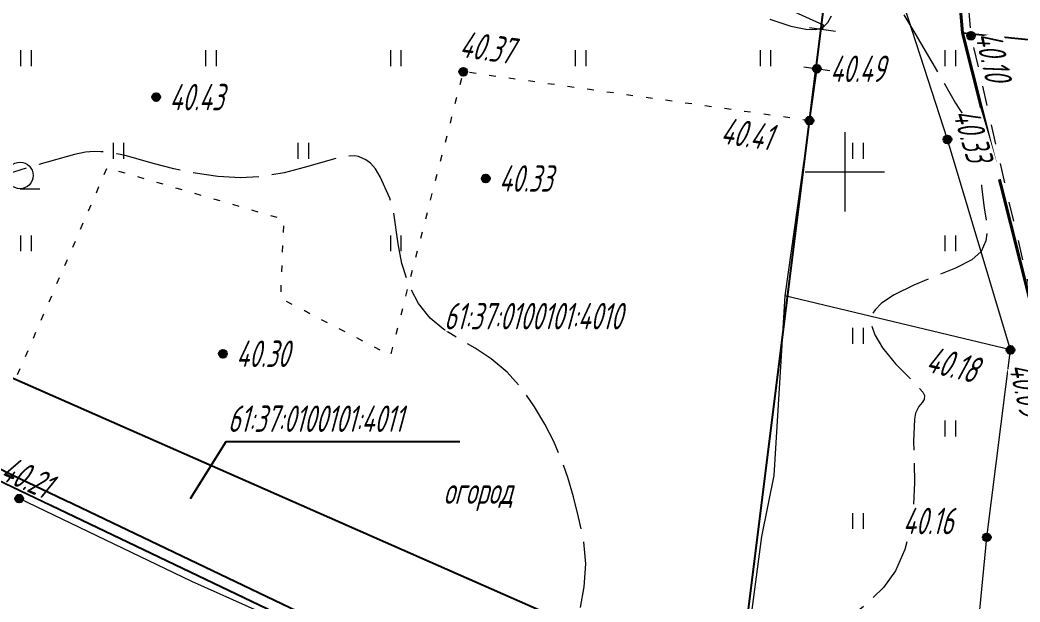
# Model space of a CAD drawing. Extents: x 2208637 to 2213412, y 575334 to 577367.
# Drawn here: x 2211068.76 to 2211106.63, y 576583.74 to 576605.75 of the extents above; entities that cross this region are included whole.
import ezdxf
from ezdxf.enums import TextEntityAlignment as Align

# ---------------------------------------------------------------- set-up
doc = ezdxf.new("R2010")
doc.units = 0
doc.header["$LTSCALE"] = 0.5
for name, pattern in [('2000_366_2', [1.5, 0.5, -1]), ('500_189_3_2', [3, 1.5, -1.5]), ('500_329_3', [6, 5, -1])]:
    doc.linetypes.add(name, pattern=pattern)
doc.layers.get('0').update_dxf_attribs({"lineweight": 25})
for name, color, linetype, lineweight in [('ИИ_ГОРИЗОНТАЛИ_ОСН', 32, 'Continuous', 15), ('ИИ_ГРАНИЦЫ_ЗЕМЛЕПОЛЬЗОВАТЕЛЕЙ', 7, 'Continuous', 25), ('ИИ_ДОРОГИ_АД', 7, 'Continuous', 25), ('ИИ_КООРДИНАТНАЯ_СЕТКА', 3, 'Continuous', 25), ('ИИ_ОГРАДЫ', 7, 'Continuous', 25), ('ИИ_ОТМЕТКИ', 7, 'Continuous', 25), ('ИИ_ТРАССЫ_КЛС', 5, 'Continuous', 40), ('ИИ_УГОДЬЯ', 7, 'Continuous', 25)]:
    doc.layers.add(name, color=color, linetype=linetype, lineweight=lineweight)
doc.styles.add('D431', font='', dxfattribs={"height": 1})
doc.styles.add('GOST 2.304', font='cs_gost2304.shx', dxfattribs={"width": 0.8, "oblique": 15})
doc.styles.get('D431').set_extended_font_data('D431', italic=True)
doc.linetypes.add('2000_417_2', pattern='A,0,[3,Topography.shx,S=1,R=0,X=0,Y=0],-1.5', length=1.5)
doc.linetypes.add('2000_475_1', pattern='A,3,[1,Topography.shx,S=0.5,R=90,X=0,Y=0],0', length=3)
doc.linetypes.add('2000_485_1', pattern='A,34.5,[1,Topography.shx,S=1.5,R=120,X=0.5,Y=-0.87],-0.01,[1,Topography.shx,S=1.5,R=0,X=-0.25,Y=0.43],0,[3,Topography.shx,S=1,R=0,X=0.5,Y=0],-0.01,[1,Topography.shx,S=1.5,R=60,X=0.5,Y=-0.87],-1,34.5', length=70.02)

# ---------------------------------------------------------------- blocks, each defined once
blk = doc.blocks.new('Лист 024_УС_ПК2+00-ПК8+57.26|2000_473')
at = {"color": 0, "linetype": 'Continuous', "lineweight": -2}
blk.add_lwpolyline([(0, 1), (0, -1)], dxfattribs=at)
blk = doc.blocks.new('500_12')
at = {"color": 0, "linetype": 'Continuous', "lineweight": -2, "flags": 128}
for points in [[(0, 3), (0, -3)], [(-3, 0), (3, 0)]]:
    blk.add_lwpolyline(points, dxfattribs=at)
at = {"color": 7, "linetype": 'Continuous', "lineweight": -2, "style": 'D431'}
blk.add_attdef('Вертикальная_подпись', (-0.5, 0.5), '', height=2, rotation=90, dxfattribs=at)
blk.add_attdef('Горизонтальная_подпись', (0.5, 0.5), '', height=2, dxfattribs=at)
blk = doc.blocks.new('500_401')
at = {"color": 0, "linetype": 'Continuous', "lineweight": -2}
for points in [[(-0.4, 0), (-0.4, 1.2)], [(0.4, 0), (0.4, 1.2)]]:
    blk.add_lwpolyline(points, dxfattribs=at)
blk = doc.blocks.new('500_379')
at = {"color": 0, "linetype": 'Continuous', "lineweight": -2}
blk.add_lwpolyline([(0, -1), (1.5, -1)], dxfattribs=at)
blk.add_circle((0, 0), 1, dxfattribs=at)
blk = doc.blocks.new('500_330_1')
at = {"linetype": 'Continuous', "lineweight": -2}
h = blk.add_hatch(color=0, dxfattribs=at)
h.dxf.hatch_style = 1
edge = h.paths.add_edge_path()
edge.add_arc((0, 0), 0.3, 0, 360)
at = {"color": 0, "linetype": 'Continuous', "lineweight": -2}
blk.add_circle((0, 0), 0.3, dxfattribs=at)
at = {"color": 0, "linetype": 'Continuous', "lineweight": -2, "style": 'GOST 2.304', "flags": 1}
for tag, p in [('Номер', (-1, -1)), ('Номер_рабочей_станции', (-1, -3.5))]:
    blk.add_attdef(tag, text='', height=2, dxfattribs=at).set_placement(p, align=Align.RIGHT)
at = {"color": 0, "linetype": 'Continuous', "lineweight": -2, "style": 'GOST 2.304'}
blk.add_attdef('Высота', (1, -1), '', height=2, dxfattribs=at)
at = {"color": 0, "linetype": 'Continuous', "lineweight": -2, "style": 'GOST 2.304', "flags": 1}
blk.add_attdef('Код', (0, -3.5), '', height=2, dxfattribs=at)
blk = doc.blocks.new('P6182474FC40E432D89E57CF4B959C1')
at = {"color": 0, "linetype": '2000_485_1', "lineweight": -2, "flags": 128}
blk.add_lwpolyline([(2211043.35, 576600.09), (2211092.43, 576576.64), (2211102.72, 576571.01), (2211100.04, 576554.79), (2211033.52, 576577.79)], close=True, dxfattribs=at)
at = {"color": 0, "lineweight": -2, "flags": 1}
for tag in ['Адрес (местоположение) участка', 'Дата постановки на учет', 'Тип объекта', 'Статус записи о ЗУ по справочнику', 'Кадастровый номер, обозначение, учетный номер объекта', 'Кадастровый номер квартала', 'Вид разрешенного использования по классификатору', 'Площадь, кв.м', 'Категория земель', 'Вид использования по документу', 'Кадастровая стоимость']:
    blk.add_attdef(tag, (0, 0), '', height=0.2, dxfattribs=at)
blk = doc.blocks.new('P0C9E168AC7734B54BCE12C5892E5DC')
at = {"color": 0, "linetype": '2000_485_1', "lineweight": -2, "flags": 128}
blk.add_lwpolyline([(2211095.93, 576580.14), (2211099.8, 576611), (2211085.41, 576615.78), (2211083.24, 576610.08), (2211053.15, 576622.6), (2211044.82, 576602.61)], close=True, dxfattribs=at)
at = {"color": 0, "lineweight": -2, "flags": 1}
for tag in ['Адрес (местоположение) участка', 'Дата постановки на учет', 'Тип объекта', 'Статус записи о ЗУ по справочнику', 'Кадастровый номер, обозначение, учетный номер объекта', 'Кадастровый номер квартала', 'Вид разрешенного использования по классификатору', 'Площадь, кв.м', 'Категория земель', 'Вид использования по документу', 'Кадастровая стоимость']:
    blk.add_attdef(tag, (0, 0), '', height=0.2, dxfattribs=at)
blk = doc.blocks.new('P2D77BC462B3143EBA94363F99996C1')
at = {"color": 0, "linetype": '2000_485_1', "lineweight": -2, "flags": 128}
blk.add_lwpolyline([(2211044.82, 576602.61), (2211095.93, 576580.14), (2211095.37, 576575.68), (2211043.85, 576600.3)], close=True, dxfattribs=at)
at = {"color": 0, "lineweight": -2, "flags": 1}
for tag in ['Адрес (местоположение) участка', 'Дата постановки на учет', 'Тип объекта', 'Статус записи о ЗУ по справочнику', 'Кадастровый номер, обозначение, учетный номер объекта', 'Кадастровый номер квартала', 'Вид разрешенного использования по классификатору', 'Площадь, кв.м', 'Категория земель', 'Вид использования по документу', 'Кадастровая стоимость']:
    blk.add_attdef(tag, (0, 0), '', height=0.2, dxfattribs=at)

msp = doc.modelspace()

# ---------------------------------------------------------------- linework, layer by layer
at = {"layer": 'ИИ_ГОРИЗОНТАЛИ_ОСН', "color": 32, "linetype": '500_329_3', "lineweight": 20, "elevation": 40.25, "flags": 128}
msp.add_lwpolyline([(2211096.176, 576617.512), (2211096.704, 576617.761), (2211096.937, 576617.815), (2211097.188, 576617.776), (2211097.443, 576617.53), (2211097.89, 576616.963), (2211098.461, 576616.181), (2211100.775, 576612.842), (2211100.994, 576612.637), (2211101.153, 576612.45), (2211101.47, 576612.058), (2211101.838, 576611.541), (2211102.149, 576610.982), (2211102.296, 576610.465), (2211102.237, 576610.013), (2211102.054, 576609.6), (2211101.607, 576608.911), (2211101.489, 576608.646), (2211101.468, 576608.274), (2211101.524, 576607.724), (2211101.465, 576607.512), (2211101.438, 576607.31), (2211101.524, 576607.117), (2211101.723, 576606.773), (2211102.65, 576605.246), (2211104.191, 576602.599), (2211104.517, 576602.098), (2211104.657, 576601.803), (2211104.761, 576601.475), (2211104.888, 576600.984), (2211105.018, 576600.393), (2211105.131, 576599.763), (2211105.276, 576598.635), (2211105.349, 576598.19), (2211105.383, 576597.789), (2211105.332, 576597.399), (2211105.155, 576596.985), (2211104.803, 576596.675), (2211104.189, 576596.365), (2211102.608, 576595.712), (2211101.863, 576595.353), (2211101.388, 576595.041), (2211101.14, 576594.791), (2211101.039, 576594.616), (2211101.011, 576594.525), (2211100.995, 576594.417), (2211101.008, 576594.19), (2211101.126, 576593.833), (2211101.421, 576593.342), (2211101.918, 576592.743), (2211102.78, 576591.864), (2211102.952, 576591.671), (2211103.018, 576591.546), (2211102.997, 576591.397), (2211102.929, 576591.278), (2211102.804, 576591.128), (2211102.672, 576590.879), (2211102.63, 576590.646), (2211102.6, 576589.811), (2211102.631, 576588.242), (2211102.598, 576587.435), (2211102.489, 576586.575), (2211102.274, 576585.718), (2211101.919, 576584.917), (2211101.457, 576584.279), (2211100.865, 576583.691), (2211100.19, 576583.151), (2211099.479, 576582.663), (2211097.601, 576581.512), (2211097.218, 576581.237), (2211096.829, 576580.844), (2211096.279, 576580.141), (2211095.968, 576579.87), (2211095.532, 576579.678), (2211095.027, 576579.589), (2211094.312, 576579.542), (2211093.464, 576579.563), (2211092.557, 576579.673), (2211091.67, 576579.898), (2211091.024, 576580.176), (2211090.602, 576580.449), (2211090.361, 576580.665), (2211090.158, 576580.906), (2211090.003, 576581.155), (2211089.855, 576581.538), (2211089.785, 576582.067), (2211089.842, 576582.765), (2211090.13, 576584.314), (2211090.195, 576585.181), (2211090.098, 576586.12), (2211089.914, 576586.945), (2211089.718, 576587.716), (2211089.502, 576588.444), (2211089.256, 576589.137), (2211088.971, 576589.806), (2211088.639, 576590.462), (2211088.25, 576591.113), (2211087.796, 576591.772), (2211087.216, 576592.433), (2211086.609, 576592.934), (2211085.993, 576593.332), (2211085.389, 576593.684), (2211084.817, 576594.045), (2211084.296, 576594.472), (2211083.847, 576595.021), (2211083.462, 576595.775), (2211083.224, 576596.541), (2211083.085, 576597.285), (2211082.903, 576598.557), (2211082.763, 576599.013), (2211082.404, 576599.81), (2211082.219, 576600.123), (2211082.032, 576600.331), (2211081.855, 576600.461), (2211081.577, 576600.59), (2211081.44, 576600.611), (2211081.194, 576600.602), (2211080.798, 576600.527), (2211079.525, 576600.164), (2211078.77, 576599.97), (2211077.96, 576599.825), (2211077.114, 576599.772), (2211076.25, 576599.825), (2211075.399, 576599.95), (2211074.592, 576600.12), (2211073.859, 576600.306), (2211072.745, 576600.617), (2211072.426, 576600.687), (2211071.83, 576600.766), (2211071.568, 576600.775), (2211071.238, 576600.749), (2211070.826, 576600.659), (2211069.219, 576600.21), (2211067.382, 576599.635), (2211066.683, 576599.385), (2211066.292, 576599.208), (2211066.019, 576598.941), (2211065.676, 576598.38), (2211065.458, 576598.23), (2211065.217, 576598.24), (2211064.779, 576598.498), (2211064.495, 576598.581), (2211064.137, 576598.568), (2211063.565, 576598.501), (2211062.875, 576598.391), (2211062.165, 576598.249), (2211061.53, 576598.084), (2211061.068, 576597.909), (2211060.598, 576597.584), (2211060.22, 576597.205), (2211059.755, 576596.657), (2211059.5, 576596.444), (2211059.345, 576596.347), (2211058.466, 576596.106), (2211057.961, 576595.928), (2211057.741, 576595.71), (2211057.931, 576595.532), (2211058.411, 576595.369), (2211059.788, 576595.015), (2211060.454, 576594.788), (2211060.971, 576594.552), (2211062.13, 576593.92), (2211062.645, 576593.679), (2211063.213, 576593.492), (2211064.603, 576593.179), (2211065.316, 576592.973), (2211065.97, 576592.683), (2211066.512, 576592.268), (2211066.907, 576591.712), (2211067.175, 576591.07), (2211067.345, 576590.412), (2211067.441, 576589.804), (2211067.521, 576589.018), (2211067.567, 576588.719), (2211067.577, 576588.475), (2211067.537, 576588.18)], dxfattribs=at)
at = {"layer": 'ИИ_ГОРИЗОНТАЛИ_ОСН', "elevation": 40.5, "flags": 128}
msp.add_lwpolyline([(2211097.15, 576605.779), (2211097.949, 576605.519), (2211098.522, 576605.399), (2211098.875, 576605.387), (2211099.061, 576605.426), (2211099.136, 576605.462), (2211099.214, 576605.517), (2211099.347, 576605.652), (2211099.495, 576605.909)], dxfattribs=at)
at = {"layer": 'ИИ_ГРАНИЦЫ_ЗЕМЛЕПОЛЬЗОВАТЕЛЕЙ', "flags": 128}
msp.add_lwpolyline([(2211075.223, 576587.645), (2211076.57, 576589.805), (2211085.417, 576589.805)], dxfattribs=at)
at = {"layer": 'ИИ_ДОРОГИ_АД', "color": 7, "linetype": '500_189_3_2', "lineweight": 20, "flags": 128}
msp.add_lwpolyline([(2211193.892, 576771.13), (2211190.344, 576769.434), (2211186.63, 576767.657), (2211182.626, 576764.794), (2211178.829, 576761.486), (2211176.436, 576758.933), (2211172.571, 576754.304), (2211171.268, 576752.743), (2211165.461, 576745.292), (2211161.038, 576738.592), (2211158.324, 576734.286), (2211151.502, 576722.95), (2211147.656, 576715.458), (2211146.784, 576713.605), (2211144.187, 576708.084), (2211141.288, 576701.815), (2211137.312, 576693.262), (2211135.571, 576689.448), (2211135.04, 576688.285), (2211132.287, 576681.818), (2211130.913, 576678.432), (2211129.619, 576675.245), (2211126.413, 576667.234), (2211125.97, 576666.212), (2211122.849, 576659.02), (2211121.059, 576654.569), (2211119.322, 576650.247), (2211115.964, 576642.444), (2211115.369, 576641.061), (2211111.801, 576633.285), (2211110.461, 576630.122), (2211108.149, 576624.667), (2211105.833, 576619.213), (2211105.325, 576617.463), (2211104.5, 576614.621), (2211104.151, 576611.696), (2211104.773, 576605.153), (2211106.181, 576598.965), (2211107.215, 576594.632), (2211108.091, 576590.818), (2211108.029, 576585.799), (2211107.135, 576580.371), (2211105.122, 576571.027), (2211104.754, 576569.305), (2211103.363, 576562.809), (2211101.98, 576556.561), (2211100.596, 576543.976), (2211100.266, 576534.023), (2211101.072, 576528.249), (2211102.109, 576523.983), (2211103.664, 576517.58), (2211105.5, 576511.012), (2211106.881, 576504.484), (2211107.979, 576498.193), (2211108.58, 576489.691), (2211110.159, 576482.854), (2211110.896, 576478.47), (2211111.303, 576473.301), (2211110.974, 576465.006), (2211110.788, 576463.137), (2211110.219, 576457.409), (2211110.176, 576452.453), (2211110.203, 576449.389), (2211110.218, 576447.707), (2211110.425, 576441.688), (2211110.13, 576437.721), (2211107.746, 576434.722), (2211106.582, 576433.765), (2211105.312, 576433.264), (2211102.939, 576432.903)], dxfattribs=at)
at = {"layer": 'ИИ_ОГРАДЫ', "linetype": '2000_475_1', "lineweight": 20, "flags": 128}
for points in [[(2211064.801, 576615.965), (2211069.312, 576614.358), (2211073.787, 576613.048), (2211076.537, 576612.243), (2211079.78, 576611.068), (2211081.424, 576610.666), (2211083.296, 576611.383), (2211087.251, 576610.387), (2211092.433, 576608.623), (2211099.17, 576605.56), (2211099.147, 576605.398)], [(2211098.935, 576603.902), (2211098.658, 576601.942), (2211097.72, 576595.311)], [(2211106.27, 576593.27), (2211097.72, 576595.311), (2211097.304, 576588.518), (2211096.842, 576586.212), (2211096.242, 576581.738), (2211095.734, 576575.282), (2211090.564, 576577.68), (2211075.273, 576584.507), (2211068.733, 576587.644)]]:
    msp.add_lwpolyline(points, dxfattribs=at)
at = {"layer": 'ИИ_ОГРАДЫ', "linetype": '2000_475_1', "lineweight": 20, "elevation": 40.21, "flags": 128}
msp.add_lwpolyline([(2211102.78, 576572.96), (2211103.045, 576573.903), (2211104.47, 576576.8), (2211105.37, 576586.18), (2211106.27, 576593.27), (2211103.88, 576601.23), (2211101.81, 576607.62)], dxfattribs=at)
at = {"layer": 'ИИ_ТРАССЫ_КЛС', "flags": 128}
msp.add_lwpolyline([(2211148.193, 576717.191), (2211140.533, 576701.223), (2211133.094, 576683.909), (2211119.944, 576652.255), (2211122.54, 576650.585), (2211114.904, 576632.923), (2211107.341, 576614.076), (2211103.698, 576614.114), (2211104.449, 576605.26), (2211108.082, 576590.86), (2211107.637, 576584.55), (2211101.85, 576557.86)], dxfattribs=at)
at = {"layer": 'ИИ_ТРАССЫ_КЛС', "lineweight": 25, "flags": 128}
msp.add_lwpolyline([(2211104.449, 576605.26), (2211162.759, 576599.332), (2211172.019, 576599.332)], dxfattribs=at)
at = {"layer": 'ИИ_УГОДЬЯ', "linetype": '2000_366_2', "lineweight": 20, "flags": 128}
msp.add_lwpolyline([(2211098.658, 576601.942), (2211085.546, 576603.789), (2211082.79, 576593.062), (2211078.638, 576595.209), (2211078.758, 576598.199), (2211072.054, 576600.152), (2211066.973, 576588.434)], dxfattribs=at)

# ---------------------------------------------------------------- block references
at = {"layer": 'ИИ_КООРДИНАТНАЯ_СЕТКА', "color": 3, "lineweight": 20, "xscale": 0.5, "yscale": 0.5, "zscale": 0.5}
msp.add_blockref('500_12', (2211100, 576600), dxfattribs=at)
at = {"layer": 'ИИ_ОГРАДЫ', "lineweight": 20, "ltscale": 0.5, "xscale": 0.5, "yscale": 0.5, "zscale": 0.5, "rotation": 81.9495164901684}
for p in [(2211099.147, 576605.398), (2211098.935, 576603.902)]:
    msp.add_blockref('Лист 024_УС_ПК2+00-ПК8+57.26|2000_473', p, dxfattribs=at)
at = {"layer": 'ИИ_УГОДЬЯ', "lineweight": 20, "xscale": 0.5, "yscale": 0.5, "zscale": 0.5}
for name, p in [('500_401', (2211069, 576604)), ('500_401', (2211076, 576604)), ('500_401', (2211083, 576604)), ('500_401', (2211090, 576604)), ('500_401', (2211097, 576604)), ('500_401', (2211104, 576604)), ('500_401', (2211072.5, 576600.5)), ('500_401', (2211079.5, 576600.5)), ('500_401', (2211100.5, 576600.5)), ('500_379', (2211068.765, 576599.867)), ('500_401', (2211069, 576597)), ('500_401', (2211083, 576597)), ('500_401', (2211104, 576597)), ('500_401', (2211100.5, 576593.5)), ('500_401', (2211104, 576590)), ('500_401', (2211100.5, 576586.5))]:
    msp.add_blockref(name, p, dxfattribs=at)

# ---------------------------------------------------------------- next in the draw order: wipeouts: each hides what was drawn before it
at = {"lineweight": 0}
for points, layer in [([(2211084.867, 576593.975), (2211093.935, 576593.975), (2211093.935, 576595.172), (2211084.867, 576595.172)], 'ИИ_ГРАНИЦЫ_ЗЕМЛЕПОЛЬЗОВАТЕЛЕЙ'), ([(2211076.681, 576590.097), (2211085.589, 576590.097), (2211085.589, 576591.295), (2211076.681, 576591.295)], 'ИИ_ГРАНИЦЫ_ЗЕМЛЕПОЛЬЗОВАТЕЛЕЙ'), ([(2211101.975, 576607.59), (2211102.789, 576605.077), (2211103.948, 576605.453), (2211103.134, 576607.965)], 'ИИ_ОТМЕТКИ'), ([(2211085.473, 576604.268), (2211088.266, 576603.875), (2211088.425, 576605.004), (2211085.632, 576605.397)], 'ИИ_ОТМЕТКИ'), ([(2211104.876, 576605.059), (2211105.458, 576602.504), (2211106.569, 576602.757), (2211105.988, 576605.312)], 'ИИ_ОТМЕТКИ'), ([(2211099.552, 576603.332), (2211102.413, 576603.332), (2211102.413, 576604.472), (2211099.552, 576604.472)], 'ИИ_ОТМЕТКИ'), ([(2211074.536, 576602.26), (2211077.396, 576602.26), (2211077.396, 576603.4), (2211074.536, 576603.4)], 'ИИ_ОТМЕТКИ'), ([(2211095.363, 576600.991), (2211098.037, 576600.614), (2211098.196, 576601.743), (2211095.522, 576602.12)], 'ИИ_ОТМЕТКИ'), ([(2211087.015, 576599.182), (2211089.816, 576599.182), (2211089.816, 576600.322), (2211087.015, 576600.322)], 'ИИ_ОТМЕТКИ'), ([(2211077.063, 576592.554), (2211079.864, 576592.554), (2211079.864, 576593.694), (2211077.063, 576593.694)], 'ИИ_ОТМЕТКИ'), ([(2211103.112, 576592.358), (2211105.661, 576591.75), (2211105.926, 576592.859), (2211103.377, 576593.467)], 'ИИ_ОТМЕТКИ'), ([(2211106.15, 576592.53), (2211106.778, 576589.8), (2211107.889, 576590.055), (2211107.262, 576592.785)], 'ИИ_ОТМЕТКИ'), ([(2211068.031, 576588.281), (2211070.44, 576587.2), (2211070.939, 576588.31), (2211068.529, 576589.391)], 'ИИ_ОТМЕТКИ'), ([(2211102.31, 576586.228), (2211104.851, 576586.228), (2211104.851, 576587.426), (2211102.31, 576587.426)], 'ИИ_ОТМЕТКИ'), ([(2211084.849, 576587.374), (2211088.53, 576587.374), (2211088.53, 576588.545), (2211084.849, 576588.545)], 'ИИ_УГОДЬЯ')]:
    msp.add_wipeout(points, dxfattribs=at).dxf.layer = layer

# ---------------------------------------------------------------- next in the draw order: block references
at = {"layer": 'ИИ_ГРАНИЦЫ_ЗЕМЛЕПОЛЬЗОВАТЕЛЕЙ'}
ref = msp.add_blockref('P0C9E168AC7734B54BCE12C5892E5DC', (0, 0), dxfattribs=at)
ref.add_attrib('Кадастровый номер, обозначение, учетный номер объекта', '61:37:0100101:4010', (2211084.817, 576594.045, 40.25), dxfattribs={"layer": '0', "color": 0, "lineweight": -2, "height": 1, "style": 'GOST 2.304', "oblique": 15, "width": 0.8})
ref = msp.add_blockref('P2D77BC462B3143EBA94363F99996C1', (0, 0), dxfattribs=at)
ref.add_attrib('Кадастровый номер, обозначение, учетный номер объекта', '61:37:0100101:4011', (2211076.631, 576590.167), dxfattribs={"layer": '0', "color": 0, "lineweight": -2, "height": 1, "style": 'GOST 2.304', "oblique": 15, "width": 0.8})
msp.add_blockref('P6182474FC40E432D89E57CF4B959C1', (0, 0), dxfattribs=at)
at = {"layer": 'ИИ_ОТМЕТКИ'}
ref = msp.add_blockref('500_330_1', (2211104.773, 576605.153, 40.101), dxfattribs=dict(at, xscale=0.5, yscale=0.5, zscale=0.5, rotation=282.8242004657957))
ref.add_attrib('Высота', '40.10', (2211104.918, 576605.189, 40.101), dxfattribs={"layer": '0', "color": 0, "linetype": 'Continuous', "lineweight": -2, "height": 1, "rotation": 282.8242, "style": 'GOST 2.304', "oblique": 15, "width": 0.8})
ref = msp.add_blockref('500_330_1', (2211085.546, 576603.789, 40.373), dxfattribs=dict(at, xscale=0.5, yscale=0.5, zscale=0.5, rotation=351.9796638763583))
ref.add_attrib('Высота', '40.37', (2211085.367, 576604.354), dxfattribs={"layer": '0', "color": 0, "linetype": 'Continuous', "lineweight": -2, "height": 1, "rotation": 351.9797, "style": 'GOST 2.304', "oblique": 15, "width": 0.8})
ref = msp.add_blockref('500_330_1', (2211098.935, 576603.902, 40.488), dxfattribs=dict(at, xscale=0.5, yscale=0.5, zscale=0.5))
ref.add_attrib('Высота', '40.49', (2211099.435, 576603.402, -26.992), dxfattribs={"layer": '0', "color": 0, "linetype": 'Continuous', "lineweight": -2, "height": 1, "style": 'GOST 2.304', "oblique": 15, "width": 0.8})
ref = msp.add_blockref('500_330_1', (2211073.919, 576602.83, 40.426), dxfattribs=dict(at, xscale=0.5, yscale=0.5, zscale=0.5))
ref.add_attrib('Высота', '40.43', (2211074.419, 576602.33, -26.95), dxfattribs={"layer": '0', "color": 0, "linetype": 'Continuous', "lineweight": -2, "height": 1, "style": 'GOST 2.304', "oblique": 15, "width": 0.8})
ref = msp.add_blockref('500_330_1', (2211098.658, 576601.942, 40.406), dxfattribs=dict(at, xscale=0.5, yscale=0.5, zscale=0.5, rotation=351.9796638763583))
ref.add_attrib('Высота', '40.41', (2211095.257, 576601.077), dxfattribs={"layer": '0', "color": 0, "linetype": 'Continuous', "lineweight": -2, "height": 1, "rotation": 351.9797, "style": 'GOST 2.304', "oblique": 15, "width": 0.8})
ref = msp.add_blockref('500_330_1', (2211086.398, 576599.752, 40.332), dxfattribs=dict(at, xscale=0.5, yscale=0.5, zscale=0.5))
ref.add_attrib('Высота', '40.33', (2211086.898, 576599.252, -26.888), dxfattribs={"layer": '0', "color": 0, "linetype": 'Continuous', "lineweight": -2, "height": 1, "style": 'GOST 2.304', "oblique": 15, "width": 0.8})
ref = msp.add_blockref('500_330_1', (2211076.446, 576593.124, 40.304), dxfattribs=dict(at, xscale=0.5, yscale=0.5, zscale=0.5))
ref.add_attrib('Высота', '40.30', (2211076.946, 576592.624, -26.869), dxfattribs={"layer": '0', "color": 0, "linetype": 'Continuous', "lineweight": -2, "height": 1, "style": 'GOST 2.304', "oblique": 15, "width": 0.8})
ref = msp.add_blockref('500_330_1', (2211106.27, 576593.27, 40.18), dxfattribs=dict(at, xscale=0.5, yscale=0.5, zscale=0.5, rotation=346.5749760813787))
ref.add_attrib('Высота', '40.18', (2211103.015, 576592.453), dxfattribs={"layer": '0', "color": 0, "linetype": 'Continuous', "lineweight": -2, "height": 1, "rotation": 346.575, "style": 'GOST 2.304', "oblique": 15, "width": 0.8})
ref = msp.add_blockref('500_330_1', (2211108.091, 576590.818, 40.088), dxfattribs=dict(at, xscale=0.5, yscale=0.5, zscale=0.5, rotation=282.9404701369826))
ref.add_attrib('Высота', '40.09', (2211106.192, 576592.659, 40.21), dxfattribs={"layer": '0', "color": 0, "linetype": 'Continuous', "lineweight": -2, "height": 1, "rotation": 282.9405, "style": 'GOST 2.304', "oblique": 15, "width": 0.8})
ref = msp.add_blockref('500_330_1', (2211068.733, 576587.644, 40.214), dxfattribs=dict(at, xscale=0.5, yscale=0.5, zscale=0.5, rotation=335.8350949524221))
ref.add_attrib('Высота', '40.21', (2211067.953, 576588.392), dxfattribs={"layer": '0', "color": 0, "linetype": 'Continuous', "lineweight": -2, "height": 1, "rotation": 335.8351, "style": 'GOST 2.304', "oblique": 15, "width": 0.8})
ref = msp.add_blockref('500_330_1', (2211105.37, 576586.18, 40.16), dxfattribs=dict(at, xscale=0.5, yscale=0.5, zscale=0.5))
ref.add_attrib('Высота', '40.16', (2211102.193, 576586.298), dxfattribs={"layer": '0', "color": 0, "linetype": 'Continuous', "lineweight": -2, "height": 1, "style": 'GOST 2.304', "oblique": 15, "width": 0.8})

# ---------------------------------------------------------------- next in the draw order: texts
at = {"layer": 'ИИ_УГОДЬЯ', "linetype": '2000_417_2', "lineweight": 20, "ltscale": 0.5, "style": 'GOST 2.304', "oblique": 15, "width": 0.8}
msp.add_text('огород', height=1, dxfattribs=at).set_placement((2211084.799, 576587.444, -88.25))

# ---------------------------------------------------------------- next in the draw order: wipeouts: each hides what was drawn before it
at = {"lineweight": 0}
msp.add_wipeout([(2211104.031, 576602.101), (2211104.837, 576599.418), (2211105.928, 576599.746), (2211105.123, 576602.429)], dxfattribs=at).dxf.layer = 'ИИ_ОТМЕТКИ'

# ---------------------------------------------------------------- next in the draw order: block references
at = {"layer": 'ИИ_ОТМЕТКИ'}
ref = msp.add_blockref('500_330_1', (2211103.88, 576601.23, 40.33), dxfattribs=dict(at, xscale=0.5, yscale=0.5, zscale=0.5, rotation=286.7124505916181))
ref.add_attrib('Высота', '40.33', (2211104.065, 576602.233), dxfattribs={"layer": '0', "color": 0, "linetype": 'Continuous', "lineweight": -2, "height": 1, "rotation": 286.7125, "style": 'GOST 2.304', "oblique": 15, "width": 0.8})

doc.saveas('drawing.dxf')
